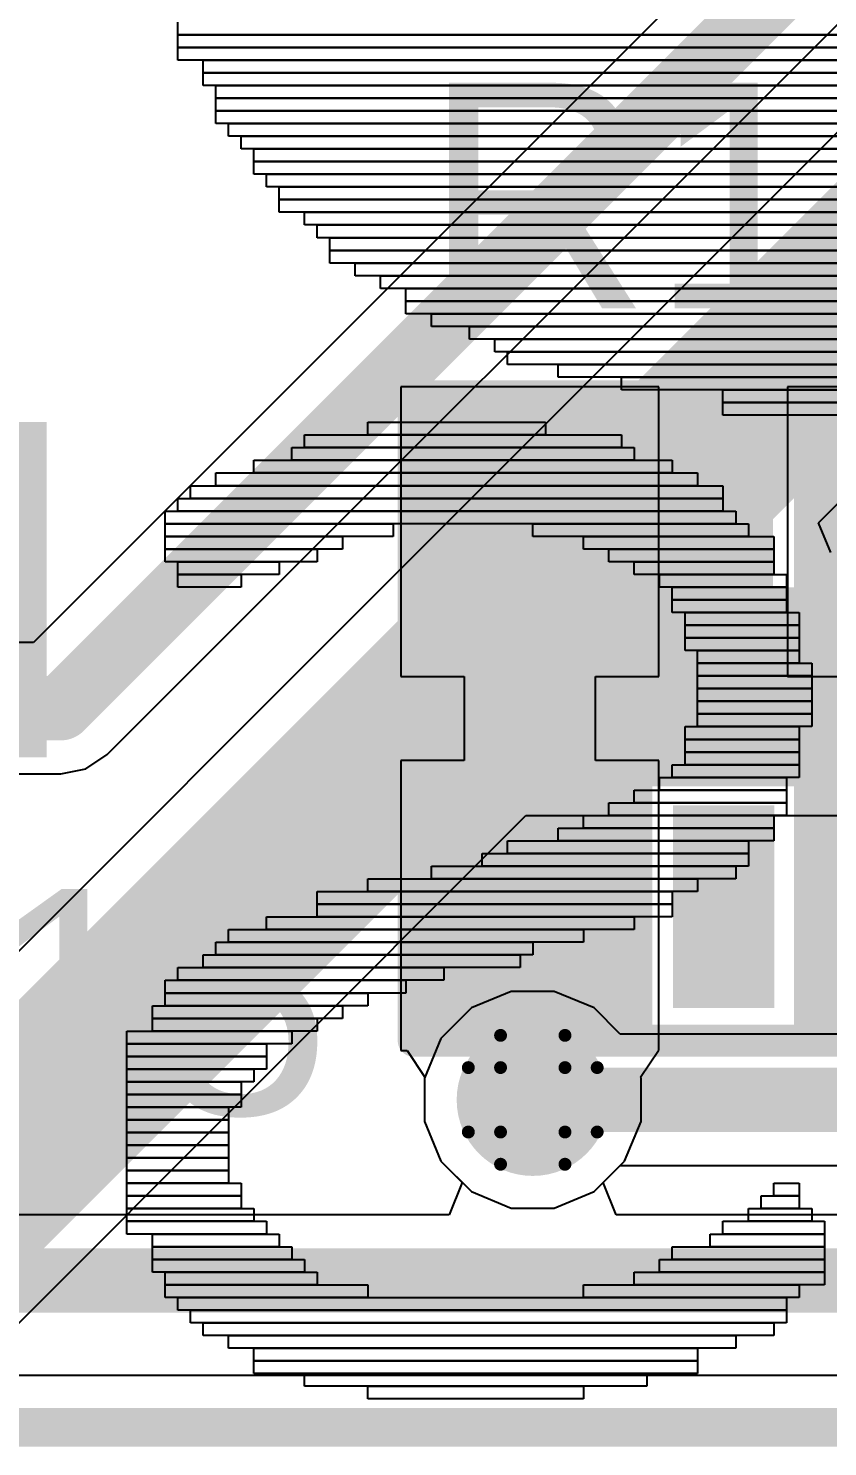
# Model space of a CAD drawing. Header units: inches. Extents: x -25 to 271, y -41 to 15.
# Drawn here: x 10.13 to 13.28, y -38.06 to -32.47 of the extents above; entities that cross this region are included whole.
import ezdxf

# ---------------------------------------------------------------- set-up
doc = ezdxf.new("R2010")
doc.units = ezdxf.units.IN
for name, color, linetype in [('Board_outline', 216, 'Continuous'), ('Bottom Layer', 5, 'Continuous'), ('Bottom Overlay', 54, 'Continuous'), ('Drill Drawing', 1, 'Continuous'), ('Top Glue Points', 56, 'Continuous'), ('Top Layer', 1, 'Continuous'), ('Top Overlay', 2, 'Continuous'), ('Top Paste', 8, 'Continuous'), ('Top Solder', 216, 'Continuous'), ('Via Holes', 16, 'Continuous')]:
    doc.layers.add(name, color=color, linetype=linetype)
doc.styles.add('Arial', font='', dxfattribs={"height": 0.2})
doc.styles.get('Arial').set_extended_font_data('Arial')

# ---------------------------------------------------------------- blocks, each defined once
blk = doc.blocks.new('RES_0603_20')
at = {"layer": 'Top Layer'}
for points in [[(-0.381, 0.4445), (-0.381, -0.4445), (-1.143, -0.4445), (-1.143, 0.4445)], [(1.143, 0.4445), (1.143, -0.4445), (0.381, -0.4445), (0.381, 0.4445)]]:
    blk.add_hatch(color=1, dxfattribs=at).paths.add_polyline_path(points)
at = {"layer": 'Top Paste'}
for points in [[(-0.381, 0.4445), (-0.381, -0.4445), (-1.143, -0.4445), (-1.143, 0.4445)], [(1.143, 0.4445), (1.143, -0.4445), (0.381, -0.4445), (0.381, 0.4445)]]:
    blk.add_hatch(color=8, dxfattribs=at).paths.add_polyline_path(points)
at = {"layer": 'Top Solder'}
for points in [[(-0.2794, 0.5461), (-0.2794, -0.5461), (-1.2446, -0.5461), (-1.2446, 0.5461)], [(1.2446, 0.5461), (1.2446, -0.5461), (0.2794, -0.5461), (0.2794, 0.5461)]]:
    blk.add_hatch(color=216, dxfattribs=at).paths.add_polyline_path(points)
at = {"layer": 'Top Overlay'}
for points in [[(-1.2192, -0.5334, 0.127, 0.127, 0), (-1.2192, 0.5334, 0.127, 0.127, 0)], [(-1.2192, 0.5334, 0.127, 0.127, 0), (1.2192, 0.5334, 0.127, 0.127, 0)], [(1.2192, -0.5334, 0.127, 0.127, 0), (1.2192, 0.5334, 0.127, 0.127, 0)], [(-1.2192, -0.5334, 0.127, 0.127, 0), (1.2192, -0.5334, 0.127, 0.127, 0)]]:
    blk.add_lwpolyline(points, format="xyseb", dxfattribs=at)
for points in [[(-1.25095, 0.5334, 0.0635, 0.0635, 1), (-1.18745, 0.5334, 0.0635, 0.0635, 1)], [(-1.25095, 0.5334, 0.0635, 0.0635, 1), (-1.18745, 0.5334, 0.0635, 0.0635, 1)], [(1.18745, 0.5334, 0.0635, 0.0635, 1), (1.25095, 0.5334, 0.0635, 0.0635, 1)], [(1.18745, 0.5334, 0.0635, 0.0635, 1), (1.25095, 0.5334, 0.0635, 0.0635, 1)], [(-1.25095, -0.5334, 0.0635, 0.0635, 1), (-1.18745, -0.5334, 0.0635, 0.0635, 1)], [(-1.25095, -0.5334, 0.0635, 0.0635, 1), (-1.18745, -0.5334, 0.0635, 0.0635, 1)], [(1.18745, -0.5334, 0.0635, 0.0635, 1), (1.25095, -0.5334, 0.0635, 0.0635, 1)], [(1.18745, -0.5334, 0.0635, 0.0635, 1), (1.25095, -0.5334, 0.0635, 0.0635, 1)]]:
    blk.add_lwpolyline(points, format="xyseb", close=True, dxfattribs=at)
blk = doc.blocks.new('LED_0603_67')
at = {"layer": 'Top Layer'}
for points in [[(-1, 0.5), (-0.5, 0.5), (-0.5, -0.5), (-1, -0.5)], [(0.5, 0.5), (1, 0.5), (1, -0.5), (0.5, -0.5)]]:
    blk.add_hatch(color=1, dxfattribs=at).paths.add_polyline_path(points)
at = {"layer": 'Top Overlay'}
blk.add_hatch(color=2, dxfattribs=at).paths.add_polyline_path([(1.1176, -0.6604), (1.7526, -0.6604), (1.7526, 0.6604), (1.1176, 0.6604)])
at = {"layer": 'Top Paste'}
for points in [[(-1, 0.5), (-0.5, 0.5), (-0.5, -0.5), (-1, -0.5)], [(0.5, 0.5), (1, 0.5), (1, -0.5), (0.5, -0.5)]]:
    blk.add_hatch(color=8, dxfattribs=at).paths.add_polyline_path(points)
at = {"layer": 'Top Solder'}
for points in [[(-1.1016, 0.6016), (-0.3984, 0.6016), (-0.3984, -0.6016), (-1.1016, -0.6016)], [(0.3984, 0.6016), (1.1016, 0.6016), (1.1016, -0.6016), (0.3984, -0.6016)]]:
    blk.add_hatch(color=216, dxfattribs=at).paths.add_polyline_path(points)
at = {"layer": 'Top Overlay'}
for points in [[(-1.1176, -0.6096, 0.127, 0.127, 0), (-1.1176, 0.6096, 0.127, 0.127, 0)], [(-1.1176, 0.6096, 0.127, 0.127, 0), (-0.4318, 0.6096, 0.127, 0.127, 0)], [(0.4318, 0.6096, 0.127, 0.127, 0), (1.1176, 0.6096, 0.127, 0.127, 0)], [(1.1176, -0.6096, 0.127, 0.127, 0), (1.1176, 0.6096, 0.127, 0.127, 0)], [(-1.1176, -0.6096, 0.127, 0.127, 0), (-0.4318, -0.6096, 0.127, 0.127, 0)], [(0.4318, -0.6096, 0.127, 0.127, 0), (1.1176, -0.6096, 0.127, 0.127, 0)]]:
    blk.add_lwpolyline(points, format="xyseb", dxfattribs=at)
for points in [[(-1.1494, 0.6096, 0.0635, 0.0635, 1), (-1.0858, 0.6096, 0.0635, 0.0635, 1)], [(-1.1494, 0.6096, 0.0635, 0.0635, 1), (-1.0858, 0.6096, 0.0635, 0.0635, 1)], [(-0.4636, 0.6096, 0.0635, 0.0635, 1), (-0.4001, 0.6096, 0.0635, 0.0635, 1)], [(0.4001, 0.6096, 0.0635, 0.0635, 1), (0.4636, 0.6096, 0.0635, 0.0635, 1)], [(1.0859, 0.6096, 0.0635, 0.0635, 1), (1.1494, 0.6096, 0.0635, 0.0635, 1)], [(1.0859, 0.6096, 0.0635, 0.0635, 1), (1.1494, 0.6096, 0.0635, 0.0635, 1)], [(-1.1494, -0.6096, 0.0635, 0.0635, 1), (-1.0858, -0.6096, 0.0635, 0.0635, 1)], [(-1.1494, -0.6096, 0.0635, 0.0635, 1), (-1.0858, -0.6096, 0.0635, 0.0635, 1)], [(-0.4636, -0.6096, 0.0635, 0.0635, 1), (-0.4001, -0.6096, 0.0635, 0.0635, 1)], [(0.4001, -0.6096, 0.0635, 0.0635, 1), (0.4636, -0.6096, 0.0635, 0.0635, 1)], [(1.0859, -0.6096, 0.0635, 0.0635, 1), (1.1494, -0.6096, 0.0635, 0.0635, 1)], [(1.0859, -0.6096, 0.0635, 0.0635, 1), (1.1494, -0.6096, 0.0635, 0.0635, 1)]]:
    blk.add_lwpolyline(points, format="xyseb", close=True, dxfattribs=at)
blk = doc.blocks.new('RES_0603_113')
at = {"layer": 'Top Layer'}
for points in [[(-0.381, 0.4445), (-0.381, -0.4445), (-1.143, -0.4445), (-1.143, 0.4445)], [(1.143, 0.4445), (1.143, -0.4445), (0.381, -0.4445), (0.381, 0.4445)]]:
    blk.add_hatch(color=1, dxfattribs=at).paths.add_polyline_path(points)
at = {"layer": 'Top Paste'}
for points in [[(-0.381, 0.4445), (-0.381, -0.4445), (-1.143, -0.4445), (-1.143, 0.4445)], [(1.143, 0.4445), (1.143, -0.4445), (0.381, -0.4445), (0.381, 0.4445)]]:
    blk.add_hatch(color=8, dxfattribs=at).paths.add_polyline_path(points)
at = {"layer": 'Top Solder'}
for points in [[(-0.2794, 0.5461), (-0.2794, -0.5461), (-1.2446, -0.5461), (-1.2446, 0.5461)], [(1.2446, 0.5461), (1.2446, -0.5461), (0.2794, -0.5461), (0.2794, 0.5461)]]:
    blk.add_hatch(color=216, dxfattribs=at).paths.add_polyline_path(points)
at = {"layer": 'Top Overlay'}
for points in [[(-1.2192, -0.5334, 0.127, 0.127, 0), (-1.2192, 0.5334, 0.127, 0.127, 0)], [(-1.2192, 0.5334, 0.127, 0.127, 0), (1.2192, 0.5334, 0.127, 0.127, 0)], [(1.2192, -0.5334, 0.127, 0.127, 0), (1.2192, 0.5334, 0.127, 0.127, 0)], [(-1.2192, -0.5334, 0.127, 0.127, 0), (1.2192, -0.5334, 0.127, 0.127, 0)]]:
    blk.add_lwpolyline(points, format="xyseb", dxfattribs=at)
for points in [[(-1.25095, 0.5334, 0.0635, 0.0635, 1), (-1.18745, 0.5334, 0.0635, 0.0635, 1)], [(-1.25095, 0.5334, 0.0635, 0.0635, 1), (-1.18745, 0.5334, 0.0635, 0.0635, 1)], [(1.18745, 0.5334, 0.0635, 0.0635, 1), (1.25095, 0.5334, 0.0635, 0.0635, 1)], [(1.18745, 0.5334, 0.0635, 0.0635, 1), (1.25095, 0.5334, 0.0635, 0.0635, 1)], [(-1.25095, -0.5334, 0.0635, 0.0635, 1), (-1.18745, -0.5334, 0.0635, 0.0635, 1)], [(-1.25095, -0.5334, 0.0635, 0.0635, 1), (-1.18745, -0.5334, 0.0635, 0.0635, 1)], [(1.18745, -0.5334, 0.0635, 0.0635, 1), (1.25095, -0.5334, 0.0635, 0.0635, 1)], [(1.18745, -0.5334, 0.0635, 0.0635, 1), (1.25095, -0.5334, 0.0635, 0.0635, 1)]]:
    blk.add_lwpolyline(points, format="xyseb", close=True, dxfattribs=at)

msp = doc.modelspace()

# ---------------------------------------------------------------- hatches: boundary and pattern name
at = {"layer": 'Bottom Layer'}
h = msp.add_hatch(color=5, dxfattribs=at)
edge = h.paths.add_edge_path()
edge.add_arc((12.1223, -36.6975), 0.3, 0, 360)
at = {"layer": 'Top Glue Points'}
for points in [[(12.6695, -34.0578), (12.6695, -34.8579), (13.0693, -34.8579), (13.0693, -34.0578)], [(12.6746, -35.5361), (12.6746, -36.3362), (13.0744, -36.3362), (13.0744, -35.5361)]]:
    msp.add_hatch(color=56, dxfattribs=at).paths.add_polyline_path(points)
at = {"layer": 'Top Layer'}
h = msp.add_hatch(color=1, dxfattribs=at)
edge = h.paths.add_edge_path()
edge.add_arc((12.1223, -36.6975), 0.3, 0, 360)
at = {"layer": 'Via Holes'}
h = msp.add_hatch(color=7, dxfattribs=at)
edge = h.paths.add_edge_path()
edge.add_arc((12.1223, -36.6975), 0.15, 0, 360)

# ---------------------------------------------------------------- linework, layer by layer
at = {"layer": 'Board_outline'}
msp.add_lwpolyline([(-16.5189, -37.9885, 0.1524, 0.1524, 0), (73.4812, -37.9885, 0.1524, 0.1524, 0)], format="xyseb", dxfattribs=at)
at = {"layer": 'Bottom Layer'}
for p, q in [((17.5896, -27.4594), (10.1543, -34.8946)), ((18.5239, -27.6828), (11.5147, -34.692)), ((10.4447, -35.3367), (18.0317, -27.7498)), ((13.2487, -34.423), (19.4081, -28.2636)), ((13.2973, -34.5403), (13.2487, -34.423)), ((11.5147, -34.692), (9.3711, -36.8356)), ((10.1543, -34.8946), (-5.3283, -34.8946)), ((10.3607, -35.3929), (10.4447, -35.3367)), ((-5.4356, -35.4126), (10.2616, -35.4126)), ((10.2616, -35.4126), (10.3607, -35.3929)), ((10.0141, -37.6576), (12.0955, -35.5762)), ((12.0955, -35.5762), (17.9643, -35.5762)), ((12.0373, -36.2705), (11.8804, -36.3355)), ((12.2072, -36.2705), (12.0373, -36.2705)), ((12.3642, -36.3355), (12.2072, -36.2705)), ((11.8804, -36.3355), (11.7603, -36.4556)), ((12.4672, -36.4385), (12.3642, -36.3355)), ((18.1005, -36.4385), (12.4672, -36.4385)), ((11.7603, -36.4556), (11.6953, -36.6126)), ((11.6953, -36.6126), (11.6953, -36.7824)), ((11.6953, -36.7824), (11.7603, -36.9394)), ((11.7603, -36.9394), (11.8804, -37.0595)), ((12.3642, -37.0595), (12.4672, -36.9565)), ((12.4672, -36.9565), (20.8934, -36.9565)), ((11.8804, -37.0595), (12.0373, -37.1245)), ((12.2072, -37.1245), (12.3642, -37.0595)), ((12.0373, -37.1245), (12.2072, -37.1245)), ((20.8141, -37.7846), (10.0667, -37.7846))]:
    msp.add_line(p, q, dxfattribs=at)
for points in [[(10.2616, -35.1536, 0.254, 0.254, 0), (17.8486, -27.5666, 0.254, 0.254, 0)], [(11.881, -35.0582, 0.762, 0.762, 0), (19.0419, -27.8973, 0.762, 0.762, 0)], [(9.5857, -37.3535, 0.762, 0.762, 0), (11.881, -35.0582, 0.762, 0.762, 0)], [(11.881, -35.0582, 0.762, 0.762, 0), (40.9514, -35.0582, 0.762, 0.762, 0)], [(-5.4356, -35.1536, 0.254, 0.254, 0), (10.2616, -35.1536, 0.254, 0.254, 0)], [(12.1223, -36.6975, 0.254, 0.254, 0), (47.5035, -36.6975, 0.254, 0.254, 0)]]:
    msp.add_lwpolyline(points, format="xyseb", dxfattribs=at)
for points in [[(11.6905, -35.0582, 0.381, 0.381, 1), (12.0715, -35.0582, 0.381, 0.381, 1)], [(11.6905, -35.0582, 0.381, 0.381, 1), (12.0715, -35.0582, 0.381, 0.381, 1)], [(11.6905, -35.0582, 0.381, 0.381, 1), (12.0715, -35.0582, 0.381, 0.381, 1)], [(10.1981, -35.1536, 0.127, 0.127, 1), (10.3251, -35.1536, 0.127, 0.127, 1)], [(10.1981, -35.1536, 0.127, 0.127, 1), (10.3251, -35.1536, 0.127, 0.127, 1)], [(12.0588, -36.6975, 0.127, 0.127, 1), (12.1858, -36.6975, 0.127, 0.127, 1)]]:
    msp.add_lwpolyline(points, format="xyseb", close=True, dxfattribs=at)
at = {"layer": 'Bottom Overlay'}
for p, q in [((10.7225, -32.4988), (10.7225, -32.4488)), ((15.9724, -32.4988), (10.7225, -32.4988)), ((10.7225, -32.5488), (10.7225, -32.4988)), ((10.7225, -32.4988), (15.9224, -32.4988)), ((15.9224, -32.5488), (10.7225, -32.5488)), ((10.7225, -32.5989), (10.7225, -32.5488)), ((10.7225, -32.5488), (15.9224, -32.5488)), ((15.9224, -32.5989), (10.7225, -32.5989)), ((10.8223, -32.6489), (10.8223, -32.5989)), ((10.8223, -32.5989), (15.9224, -32.5989)), ((15.9224, -32.6489), (10.8223, -32.6489)), ((10.8223, -32.6989), (10.8223, -32.6489)), ((10.8223, -32.6489), (15.8723, -32.6489)), ((15.8723, -32.6989), (10.8223, -32.6989)), ((10.8723, -32.749), (10.8723, -32.6989)), ((10.8723, -32.6989), (15.8723, -32.6989)), ((15.8723, -32.749), (10.8723, -32.749)), ((10.8723, -32.7988), (10.8723, -32.749)), ((10.8723, -32.749), (15.8723, -32.749)), ((10.8723, -32.8488), (10.8723, -32.7988)), ((10.8723, -32.7988), (15.7723, -32.7988)), ((15.8723, -32.7988), (10.8723, -32.7988)), ((15.7723, -32.8488), (10.8723, -32.8488)), ((10.9224, -32.8988), (10.9224, -32.8488)), ((10.9224, -32.8488), (15.7723, -32.8488)), ((15.7723, -32.8988), (10.9224, -32.8988)), ((10.9724, -32.9489), (10.9724, -32.8988)), ((10.9724, -32.8988), (15.7225, -32.8988)), ((15.7225, -32.9489), (10.9724, -32.9489)), ((11.0225, -32.9989), (11.0225, -32.9489)), ((11.0225, -32.9489), (15.7225, -32.9489)), ((15.7225, -32.9989), (11.0225, -32.9989)), ((11.0225, -33.049), (11.0225, -32.9989)), ((11.0225, -32.9989), (15.6724, -32.9989)), ((15.6724, -33.049), (11.0225, -33.049)), ((11.0725, -33.099), (11.0725, -33.049)), ((11.0725, -33.049), (15.6224, -33.049)), ((15.6224, -33.099), (11.0725, -33.099)), ((11.1223, -33.1488), (11.1223, -33.099)), ((11.1223, -33.099), (15.5724, -33.099)), ((15.5724, -33.1488), (11.1223, -33.1488)), ((11.1223, -33.1988), (11.1223, -33.1488)), ((11.1223, -33.1488), (15.5724, -33.1488)), ((15.5724, -33.1988), (11.1223, -33.1988)), ((11.2224, -33.2489), (11.2224, -33.1988)), ((11.2224, -33.1988), (15.5223, -33.1988)), ((15.5223, -33.2489), (11.2224, -33.2489)), ((11.2724, -33.2989), (11.2724, -33.2489)), ((11.2724, -33.2489), (15.4723, -33.2489)), ((15.4723, -33.2989), (11.2724, -33.2989)), ((11.3224, -33.3489), (11.3224, -33.2989)), ((11.3224, -33.2989), (15.3725, -33.2989)), ((11.3224, -33.399), (11.3224, -33.3489)), ((11.3224, -33.3489), (15.3725, -33.3489)), ((15.3725, -33.3489), (11.3224, -33.3489)), ((15.3725, -33.399), (11.3224, -33.399)), ((11.4225, -33.4488), (11.4225, -33.399)), ((11.4225, -33.399), (15.2724, -33.399)), ((15.2724, -33.4488), (11.4225, -33.4488)), ((11.5223, -33.4988), (11.5223, -33.4488)), ((11.5223, -33.4488), (15.1723, -33.4488)), ((15.1723, -33.4988), (11.5223, -33.4988)), ((11.6224, -33.5488), (11.6224, -33.4988)), ((11.6224, -33.4988), (15.1223, -33.4988)), ((11.6224, -33.5989), (11.6224, -33.5488)), ((11.6224, -33.5488), (15.0725, -33.5488)), ((15.1223, -33.5488), (11.6224, -33.5488)), ((15.0725, -33.5989), (11.6224, -33.5989)), ((11.7225, -33.6489), (11.7225, -33.5989)), ((11.7225, -33.5989), (14.9724, -33.5989)), ((14.9724, -33.6489), (11.7225, -33.6489)), ((11.8723, -33.6989), (11.8723, -33.6489)), ((11.8723, -33.6489), (14.8723, -33.6489)), ((14.8723, -33.6989), (11.8723, -33.6989)), ((11.9724, -33.749), (11.9724, -33.6989)), ((11.9724, -33.6989), (14.7225, -33.6989)), ((14.7225, -33.749), (11.9724, -33.749)), ((12.0225, -33.7988), (12.0225, -33.749)), ((12.0225, -33.749), (14.7225, -33.749)), ((14.7225, -33.7988), (12.0225, -33.7988)), ((12.2224, -33.8488), (12.2224, -33.7988)), ((12.2224, -33.7988), (14.5223, -33.7988)), ((14.5223, -33.8488), (12.2224, -33.8488)), ((12.4723, -33.8988), (12.4723, -33.8488)), ((12.4723, -33.8488), (14.2724, -33.8488)), ((14.2724, -33.8988), (12.4723, -33.8988)), ((12.8723, -33.9489), (12.8723, -33.8988)), ((12.8723, -33.8988), (13.9724, -33.8988)), ((13.9724, -33.9489), (12.8723, -33.9489)), ((12.8723, -33.9989), (12.8723, -33.9489)), ((12.8723, -33.9489), (13.8223, -33.9489)), ((11.4723, -34.0764), (11.4723, -34.0266)), ((11.4723, -34.0266), (12.1723, -34.0266)), ((12.1723, -34.0266), (12.1723, -34.0764)), ((13.8223, -33.9989), (12.8723, -33.9989)), ((11.2224, -34.1264), (11.2224, -34.0764)), ((11.2224, -34.0764), (12.4723, -34.0764)), ((12.1723, -34.0764), (11.4723, -34.0764)), ((12.4723, -34.0764), (12.4723, -34.1264)), ((11.1723, -34.1765), (11.1723, -34.1264)), ((11.1723, -34.1264), (12.5223, -34.1264)), ((12.4723, -34.1264), (11.2224, -34.1264)), ((12.5223, -34.1264), (12.5223, -34.1765)), ((11.0225, -34.2265), (11.0225, -34.1765)), ((11.0225, -34.1765), (12.6724, -34.1765)), ((12.5223, -34.1765), (11.1723, -34.1765)), ((12.6724, -34.1765), (12.6724, -34.2265)), ((10.8723, -34.2765), (10.8723, -34.2265)), ((10.8723, -34.2265), (12.7723, -34.2265)), ((12.6724, -34.2265), (11.0225, -34.2265)), ((12.7723, -34.2265), (12.7723, -34.2765)), ((10.7225, -34.3764), (10.7225, -34.3266)), ((10.7225, -34.3266), (12.8723, -34.3266)), ((10.7723, -34.3266), (10.7723, -34.2765)), ((10.7723, -34.2765), (12.8723, -34.2765)), ((12.8723, -34.3266), (10.7723, -34.3266)), ((12.7723, -34.2765), (10.8723, -34.2765)), ((12.8723, -34.2765), (12.8723, -34.3266)), ((12.8723, -34.3266), (12.8723, -34.3764)), ((10.6724, -34.4264), (10.6724, -34.3764)), ((10.6724, -34.3764), (12.9224, -34.3764)), ((12.8723, -34.3764), (10.7225, -34.3764)), ((12.9224, -34.3764), (12.9224, -34.4264)), ((10.6724, -34.4764), (10.6724, -34.4264)), ((10.6724, -34.4264), (11.5724, -34.4264)), ((12.9224, -34.4264), (10.6724, -34.4264)), ((11.5724, -34.4264), (11.5724, -34.4764)), ((12.1223, -34.4764), (12.1223, -34.4264)), ((12.1223, -34.4264), (12.9724, -34.4264)), ((12.9724, -34.4264), (12.9724, -34.4764)), ((11.5724, -34.4764), (10.6724, -34.4764)), ((10.6724, -34.5265), (10.6724, -34.4764)), ((10.6724, -34.4764), (11.3725, -34.4764)), ((11.3725, -34.4764), (11.3725, -34.5265)), ((12.9724, -34.4764), (12.1223, -34.4764)), ((12.3224, -34.5265), (12.3224, -34.4764)), ((12.3224, -34.4764), (13.0725, -34.4764)), ((13.0725, -34.4764), (13.0725, -34.5265)), ((11.3725, -34.5265), (10.6724, -34.5265)), ((10.6724, -34.5765), (10.6724, -34.5265)), ((10.6724, -34.5265), (11.2724, -34.5265)), ((11.2724, -34.5265), (11.2724, -34.5765)), ((13.0725, -34.5265), (12.3224, -34.5265)), ((12.4225, -34.5765), (12.4225, -34.5265)), ((12.4225, -34.5265), (13.0725, -34.5265)), ((13.0725, -34.5265), (13.0725, -34.5765)), ((11.2724, -34.5765), (10.6724, -34.5765)), ((10.7225, -34.6266), (10.7225, -34.5765)), ((10.7225, -34.5765), (11.1223, -34.5765)), ((11.1223, -34.5765), (11.1223, -34.6266)), ((13.0725, -34.5765), (12.4225, -34.5765)), ((12.5223, -34.6266), (12.5223, -34.5765)), ((12.5223, -34.5765), (13.0725, -34.5765)), ((13.0725, -34.5765), (13.0725, -34.6266)), ((11.1223, -34.6266), (10.7225, -34.6266)), ((10.7225, -34.6766), (10.7225, -34.6266)), ((10.7225, -34.6266), (10.9724, -34.6266)), ((10.9724, -34.6266), (10.9724, -34.6766)), ((13.0725, -34.6266), (12.5223, -34.6266)), ((12.6224, -34.6766), (12.6224, -34.6266)), ((12.6224, -34.6266), (13.1223, -34.6266)), ((13.1223, -34.6266), (13.1223, -34.6766)), ((10.9724, -34.6766), (10.7225, -34.6766)), ((13.1223, -34.6766), (12.6224, -34.6766)), ((12.6724, -34.7264), (12.6724, -34.6766)), ((12.6724, -34.6766), (13.1223, -34.6766)), ((13.1223, -34.6766), (13.1223, -34.7264)), ((13.1223, -34.7264), (12.6724, -34.7264)), ((12.6724, -34.7764), (12.6724, -34.7264)), ((12.6724, -34.7264), (13.1223, -34.7264)), ((13.1223, -34.7264), (13.1223, -34.7764)), ((13.1223, -34.7764), (12.6724, -34.7764)), ((12.7225, -34.8264), (12.7225, -34.7764)), ((12.7225, -34.7764), (13.1723, -34.7764)), ((12.7225, -34.8765), (12.7225, -34.8264)), ((12.7225, -34.8264), (13.1723, -34.8264)), ((13.1723, -34.8264), (12.7225, -34.8264)), ((13.1723, -34.7764), (13.1723, -34.8264)), ((13.1723, -34.8264), (13.1723, -34.8765)), ((13.1723, -34.8765), (12.7225, -34.8765)), ((12.7225, -34.9265), (12.7225, -34.8765)), ((12.7225, -34.8765), (13.1723, -34.8765)), ((13.1723, -34.8765), (13.1723, -34.9265)), ((13.1723, -34.9265), (12.7225, -34.9265)), ((12.7723, -34.9766), (12.7723, -34.9265)), ((12.7723, -34.9265), (13.1723, -34.9265)), ((13.1723, -34.9265), (13.1723, -34.9766)), ((13.1723, -34.9766), (12.7723, -34.9766)), ((12.7723, -35.0266), (12.7723, -34.9766)), ((12.7723, -34.9766), (13.2224, -34.9766)), ((13.2224, -34.9766), (13.2224, -35.0266)), ((13.2224, -35.0266), (12.7723, -35.0266)), ((12.7723, -35.0764), (12.7723, -35.0266)), ((12.7723, -35.0266), (13.2224, -35.0266)), ((13.2224, -35.0266), (13.2224, -35.0764)), ((13.2224, -35.0764), (12.7723, -35.0764)), ((12.7723, -35.1264), (12.7723, -35.0764)), ((12.7723, -35.0764), (13.2224, -35.0764)), ((13.2224, -35.0764), (13.2224, -35.1264)), ((13.2224, -35.1264), (12.7723, -35.1264)), ((12.7723, -35.1765), (12.7723, -35.1264)), ((12.7723, -35.1264), (13.2224, -35.1264)), ((13.2224, -35.1264), (13.2224, -35.1765)), ((13.2224, -35.1765), (12.7723, -35.1765)), ((12.7723, -35.2265), (12.7723, -35.1765)), ((12.7723, -35.1765), (13.2224, -35.1765)), ((13.2224, -35.1765), (13.2224, -35.2265)), ((12.7225, -35.2765), (12.7225, -35.2265)), ((12.7225, -35.2265), (13.1723, -35.2265)), ((13.1723, -35.2765), (12.7225, -35.2765)), ((12.7225, -35.3266), (12.7225, -35.2765)), ((12.7225, -35.2765), (13.1723, -35.2765)), ((13.2224, -35.2265), (12.7723, -35.2265)), ((13.1723, -35.2265), (13.1723, -35.2765)), ((13.1723, -35.2765), (13.1723, -35.3266)), ((13.1723, -35.3266), (12.7225, -35.3266)), ((12.7225, -35.3764), (12.7225, -35.3266)), ((12.7225, -35.3266), (13.1723, -35.3266)), ((13.1723, -35.3266), (13.1723, -35.3764)), ((12.6724, -35.4264), (12.6724, -35.3764)), ((12.6724, -35.3764), (13.1723, -35.3764)), ((13.1723, -35.3764), (12.7225, -35.3764)), ((13.1723, -35.3764), (13.1723, -35.4264)), ((12.6224, -35.4764), (12.6224, -35.4264)), ((12.6224, -35.4264), (13.1223, -35.4264)), ((13.1723, -35.4264), (12.6724, -35.4264)), ((13.1223, -35.4264), (13.1223, -35.4764)), ((12.5223, -35.5265), (12.5223, -35.4764)), ((12.5223, -35.4764), (13.1223, -35.4764)), ((13.1223, -35.4764), (12.6224, -35.4764)), ((13.1223, -35.4764), (13.1223, -35.5265)), ((12.4225, -35.5765), (12.4225, -35.5265)), ((12.4225, -35.5265), (13.1223, -35.5265)), ((13.1223, -35.5265), (12.5223, -35.5265)), ((13.1223, -35.5265), (13.1223, -35.5765)), ((12.3224, -35.6265), (12.3224, -35.5765)), ((12.3224, -35.5765), (13.0725, -35.5765)), ((13.1223, -35.5765), (12.4225, -35.5765)), ((13.0725, -35.5765), (13.0725, -35.6265)), ((12.2224, -35.6766), (12.2224, -35.6265)), ((12.2224, -35.6265), (13.0725, -35.6265)), ((13.0725, -35.6265), (12.3224, -35.6265)), ((13.0725, -35.6265), (13.0725, -35.6766)), ((12.0225, -35.7264), (12.0225, -35.6766)), ((12.0225, -35.6766), (12.9724, -35.6766)), ((13.0725, -35.6766), (12.2224, -35.6766)), ((12.9724, -35.6766), (12.9724, -35.7264)), ((11.7225, -35.8264), (11.7225, -35.7764)), ((11.7225, -35.7764), (12.9224, -35.7764)), ((11.9224, -35.7764), (11.9224, -35.7264)), ((11.9224, -35.7264), (12.9724, -35.7264)), ((12.9724, -35.7764), (11.9224, -35.7764)), ((12.9724, -35.7264), (12.0225, -35.7264)), ((12.9224, -35.7764), (12.9224, -35.8264)), ((12.9724, -35.7264), (12.9724, -35.7764)), ((11.4723, -35.8765), (11.4723, -35.8264)), ((11.4723, -35.8264), (12.7723, -35.8264)), ((12.9224, -35.8264), (11.7225, -35.8264)), ((12.7723, -35.8264), (12.7723, -35.8765)), ((11.2724, -35.9265), (11.2724, -35.8765)), ((11.2724, -35.8765), (12.6724, -35.8765)), ((12.7723, -35.8765), (11.4723, -35.8765)), ((12.6724, -35.8765), (12.6724, -35.9265)), ((11.2724, -35.9766), (11.2724, -35.9265)), ((11.2724, -35.9265), (12.6724, -35.9265)), ((12.6724, -35.9265), (11.2724, -35.9265)), ((12.6724, -35.9265), (12.6724, -35.9766)), ((11.0725, -36.0266), (11.0725, -35.9766)), ((11.0725, -35.9766), (12.5223, -35.9766)), ((12.6724, -35.9766), (11.2724, -35.9766)), ((12.5223, -35.9766), (12.5223, -36.0266)), ((10.9224, -36.0764), (10.9224, -36.0266)), ((10.9224, -36.0266), (12.3224, -36.0266)), ((12.5223, -36.0266), (11.0725, -36.0266)), ((12.3224, -36.0266), (12.3224, -36.0764)), ((10.8723, -36.1264), (10.8723, -36.0764)), ((10.8723, -36.0764), (12.1223, -36.0764)), ((12.3224, -36.0764), (10.9224, -36.0764)), ((12.1223, -36.0764), (12.1223, -36.1264)), ((10.8223, -36.1765), (10.8223, -36.1264)), ((10.8223, -36.1264), (12.0725, -36.1264)), ((12.1223, -36.1264), (10.8723, -36.1264)), ((12.0725, -36.1264), (12.0725, -36.1765)), ((10.6724, -36.2765), (10.6724, -36.2265)), ((10.6724, -36.2265), (11.6224, -36.2265)), ((10.7225, -36.2265), (10.7225, -36.1765)), ((10.7225, -36.1765), (11.7723, -36.1765)), ((11.7723, -36.2265), (10.7225, -36.2265)), ((12.0725, -36.1765), (10.8223, -36.1765)), ((11.6224, -36.2265), (11.6224, -36.2765)), ((11.7723, -36.1765), (11.7723, -36.2265)), ((11.6224, -36.2765), (10.6724, -36.2765)), ((10.6724, -36.3266), (10.6724, -36.2765)), ((10.6724, -36.2765), (11.4723, -36.2765)), ((11.4723, -36.2765), (11.4723, -36.3266)), ((10.6224, -36.3764), (10.6224, -36.3266)), ((10.6224, -36.3266), (11.3725, -36.3266)), ((11.4723, -36.3266), (10.6724, -36.3266)), ((11.3725, -36.3266), (11.3725, -36.3764)), ((11.3725, -36.3764), (10.6224, -36.3764)), ((10.6224, -36.4264), (10.6224, -36.3764)), ((10.6224, -36.3764), (11.2724, -36.3764)), ((11.2724, -36.3764), (11.2724, -36.4264)), ((10.5223, -36.4764), (10.5223, -36.4264)), ((10.5223, -36.4264), (11.1723, -36.4264)), ((11.2724, -36.4264), (10.6224, -36.4264)), ((11.1723, -36.4264), (11.1723, -36.4764)), ((11.1723, -36.4764), (10.5223, -36.4764)), ((10.5223, -36.5265), (10.5223, -36.4764)), ((10.5223, -36.4764), (11.0725, -36.4764)), ((11.0725, -36.4764), (11.0725, -36.5265)), ((11.0725, -36.5265), (10.5223, -36.5265)), ((10.5223, -36.5765), (10.5223, -36.5265)), ((10.5223, -36.5265), (11.0725, -36.5265)), ((11.0725, -36.5265), (11.0725, -36.5765)), ((10.5223, -36.6265), (10.5223, -36.5765)), ((10.5223, -36.5765), (11.0225, -36.5765)), ((11.0725, -36.5765), (10.5223, -36.5765)), ((11.0225, -36.5765), (11.0225, -36.6265)), ((11.0225, -36.6265), (10.5223, -36.6265)), ((10.5223, -36.6766), (10.5223, -36.6265)), ((10.5223, -36.6265), (10.9724, -36.6265)), ((10.9724, -36.6265), (10.9724, -36.6766)), ((10.9724, -36.6766), (10.5223, -36.6766)), ((10.5223, -36.7264), (10.5223, -36.6766)), ((10.5223, -36.6766), (10.9724, -36.6766)), ((10.9724, -36.7264), (10.5223, -36.7264)), ((10.5223, -36.7764), (10.5223, -36.7264)), ((10.5223, -36.7264), (10.9224, -36.7264)), ((10.9224, -36.7264), (10.9224, -36.7764)), ((10.9724, -36.6766), (10.9724, -36.7264)), ((10.9224, -36.7764), (10.5223, -36.7764)), ((10.5223, -36.8264), (10.5223, -36.7764)), ((10.5223, -36.7764), (10.9224, -36.7764)), ((10.9224, -36.7764), (10.9224, -36.8264)), ((10.9224, -36.8264), (10.5223, -36.8264)), ((10.5223, -36.8765), (10.5223, -36.8264)), ((10.5223, -36.8264), (10.9224, -36.8264)), ((10.9224, -36.8264), (10.9224, -36.8765)), ((10.9224, -36.8765), (10.5223, -36.8765)), ((10.5223, -36.9265), (10.5223, -36.8765)), ((10.5223, -36.8765), (10.9224, -36.8765)), ((10.9224, -36.8765), (10.9224, -36.9265)), ((10.9224, -36.9265), (10.5223, -36.9265)), ((10.5223, -36.9766), (10.5223, -36.9265)), ((10.5223, -36.9265), (10.9224, -36.9265)), ((10.9224, -36.9265), (10.9224, -36.9766)), ((10.5223, -37.0266), (10.5223, -36.9766)), ((10.5223, -36.9766), (10.9224, -36.9766)), ((10.9224, -36.9766), (10.5223, -36.9766)), ((10.9224, -36.9766), (10.9224, -37.0266)), ((10.5223, -37.0764), (10.5223, -37.0266)), ((10.5223, -37.0266), (10.9724, -37.0266)), ((10.9224, -37.0266), (10.5223, -37.0266)), ((10.9724, -37.0266), (10.9724, -37.0764)), ((13.0725, -37.0764), (13.0725, -37.0266)), ((13.0725, -37.0266), (13.1723, -37.0266)), ((13.1723, -37.0266), (13.1723, -37.0764)), ((10.9724, -37.0764), (10.5223, -37.0764)), ((10.5223, -37.1264), (10.5223, -37.0764)), ((10.5223, -37.0764), (10.9724, -37.0764)), ((10.9724, -37.0764), (10.9724, -37.1264)), ((13.0225, -37.1264), (13.0225, -37.0764)), ((13.0225, -37.0764), (13.1723, -37.0764)), ((13.1723, -37.0764), (13.0725, -37.0764)), ((13.1723, -37.0764), (13.1723, -37.1264)), ((10.9724, -37.1264), (10.5223, -37.1264)), ((10.5223, -37.1765), (10.5223, -37.1264)), ((10.5223, -37.1264), (11.0225, -37.1264)), ((11.0225, -37.1765), (10.5223, -37.1765)), ((10.5223, -37.2265), (10.5223, -37.1765)), ((10.5223, -37.1765), (11.0725, -37.1765)), ((11.0225, -37.1264), (11.0225, -37.1765)), ((11.0725, -37.1765), (11.0725, -37.2265)), ((12.8723, -37.2265), (12.8723, -37.1765)), ((12.8723, -37.1765), (13.2724, -37.1765)), ((12.9724, -37.1765), (12.9724, -37.1264)), ((12.9724, -37.1264), (13.2224, -37.1264)), ((13.2224, -37.1765), (12.9724, -37.1765)), ((13.1723, -37.1264), (13.0225, -37.1264)), ((13.2224, -37.1264), (13.2224, -37.1765)), ((13.2724, -37.1765), (13.2724, -37.2265)), ((11.0725, -37.2265), (10.5223, -37.2265)), ((10.6224, -37.2765), (10.6224, -37.2265)), ((10.6224, -37.2265), (11.1223, -37.2265)), ((11.1223, -37.2265), (11.1223, -37.2765)), ((12.8223, -37.2765), (12.8223, -37.2265)), ((12.8223, -37.2265), (13.2724, -37.2265)), ((13.2724, -37.2265), (12.8723, -37.2265)), ((13.2724, -37.2265), (13.2724, -37.2765)), ((11.1223, -37.2765), (10.6224, -37.2765)), ((10.6224, -37.3266), (10.6224, -37.2765)), ((10.6224, -37.2765), (11.1723, -37.2765)), ((11.1723, -37.2765), (11.1723, -37.3266)), ((12.6724, -37.3266), (12.6724, -37.2765)), ((12.6724, -37.2765), (13.2724, -37.2765)), ((13.2724, -37.2765), (12.8223, -37.2765)), ((13.2724, -37.2765), (13.2724, -37.3266)), ((11.1723, -37.3266), (10.6224, -37.3266)), ((10.6224, -37.3764), (10.6224, -37.3266)), ((10.6224, -37.3266), (11.2224, -37.3266)), ((11.2224, -37.3266), (11.2224, -37.3764)), ((12.6224, -37.3764), (12.6224, -37.3266)), ((12.6224, -37.3266), (13.2724, -37.3266)), ((13.2724, -37.3266), (12.6724, -37.3266)), ((13.2724, -37.3266), (13.2724, -37.3764)), ((11.2224, -37.3764), (10.6224, -37.3764)), ((10.6724, -37.4264), (10.6724, -37.3764)), ((10.6724, -37.3764), (11.2724, -37.3764)), ((11.2724, -37.3764), (11.2724, -37.4264)), ((12.5223, -37.4264), (12.5223, -37.3764)), ((12.5223, -37.3764), (13.2724, -37.3764)), ((13.2724, -37.3764), (12.6224, -37.3764)), ((13.2724, -37.3764), (13.2724, -37.4264)), ((11.2724, -37.4264), (10.6724, -37.4264)), ((10.6724, -37.4764), (10.6724, -37.4264)), ((10.6724, -37.4264), (11.4723, -37.4264)), ((11.4723, -37.4264), (11.4723, -37.4764)), ((12.3224, -37.4764), (12.3224, -37.4264)), ((12.3224, -37.4264), (13.1723, -37.4264)), ((13.2724, -37.4264), (12.5223, -37.4264)), ((13.1723, -37.4264), (13.1723, -37.4764)), ((11.4723, -37.4764), (10.6724, -37.4764)), ((10.7225, -37.5265), (10.7225, -37.4764)), ((10.7225, -37.4764), (13.1223, -37.4764)), ((13.1723, -37.4764), (12.3224, -37.4764)), ((13.1223, -37.4764), (13.1223, -37.5265)), ((13.1223, -37.5265), (10.7225, -37.5265)), ((10.7723, -37.5765), (10.7723, -37.5265)), ((10.7723, -37.5265), (13.1223, -37.5265)), ((13.1223, -37.5265), (13.1223, -37.5765)), ((13.1223, -37.5765), (10.7723, -37.5765)), ((10.8223, -37.6265), (10.8223, -37.5765)), ((10.8223, -37.5765), (13.0725, -37.5765)), ((13.0725, -37.6265), (10.8223, -37.6265)), ((10.9224, -37.6766), (10.9224, -37.6265)), ((10.9224, -37.6265), (12.9224, -37.6265)), ((12.9224, -37.6265), (12.9224, -37.6766)), ((13.0725, -37.5765), (13.0725, -37.6265)), ((12.9224, -37.6766), (10.9224, -37.6766)), ((11.0225, -37.7264), (11.0225, -37.6766)), ((11.0225, -37.6766), (12.7723, -37.6766)), ((12.7723, -37.6766), (12.7723, -37.7264)), ((12.7723, -37.7264), (11.0225, -37.7264)), ((11.0225, -37.7764), (11.0225, -37.7264)), ((11.0225, -37.7264), (12.7723, -37.7264)), ((12.7723, -37.7264), (12.7723, -37.7764)), ((12.7723, -37.7764), (11.0225, -37.7764)), ((11.2224, -37.8264), (11.2224, -37.7764)), ((11.2224, -37.7764), (12.5724, -37.7764)), ((12.5724, -37.7764), (12.5724, -37.8264)), ((12.5724, -37.8264), (11.2224, -37.8264)), ((11.4723, -37.8765), (11.4723, -37.8264)), ((11.4723, -37.8264), (12.3224, -37.8264)), ((12.3224, -37.8264), (12.3224, -37.8765)), ((12.3224, -37.8765), (11.4723, -37.8765))]:
    msp.add_line(p, q, dxfattribs=at)
at = {"layer": 'Drill Drawing'}
for points in [[(11.9953, -36.5705, 0.0508, 0.0508, 0), (11.9953, -36.4435, 0.0508, 0.0508, 0)], [(11.9953, -36.4435, 0.0508, 0.0508, 0), (12.2493, -36.4435, 0.0508, 0.0508, 0)], [(12.2493, -36.5705, 0.0508, 0.0508, 0), (12.2493, -36.4435, 0.0508, 0.0508, 0)], [(11.8683, -36.8245, 0.0508, 0.0508, 0), (11.8683, -36.5705, 0.0508, 0.0508, 0)], [(11.8683, -36.5705, 0.0508, 0.0508, 0), (11.9953, -36.5705, 0.0508, 0.0508, 0)], [(12.2493, -36.5705, 0.0508, 0.0508, 0), (12.3763, -36.5705, 0.0508, 0.0508, 0)], [(12.3763, -36.8245, 0.0508, 0.0508, 0), (12.3763, -36.5705, 0.0508, 0.0508, 0)], [(11.8683, -36.8245, 0.0508, 0.0508, 0), (11.9953, -36.8245, 0.0508, 0.0508, 0)], [(11.9953, -36.9515, 0.0508, 0.0508, 0), (11.9953, -36.8245, 0.0508, 0.0508, 0)], [(12.2493, -36.8245, 0.0508, 0.0508, 0), (12.3763, -36.8245, 0.0508, 0.0508, 0)], [(12.2493, -36.9515, 0.0508, 0.0508, 0), (12.2493, -36.8245, 0.0508, 0.0508, 0)], [(11.9953, -36.9515, 0.0508, 0.0508, 0), (12.2493, -36.9515, 0.0508, 0.0508, 0)]]:
    msp.add_lwpolyline(points, format="xyseb", dxfattribs=at)
for points in [[(11.9826, -36.4435, 0.0254, 0.0254, 1), (12.008, -36.4435, 0.0254, 0.0254, 1)], [(11.9826, -36.4435, 0.0254, 0.0254, 1), (12.008, -36.4435, 0.0254, 0.0254, 1)], [(12.2366, -36.4435, 0.0254, 0.0254, 1), (12.262, -36.4435, 0.0254, 0.0254, 1)], [(12.2366, -36.4435, 0.0254, 0.0254, 1), (12.262, -36.4435, 0.0254, 0.0254, 1)], [(11.8556, -36.5705, 0.0254, 0.0254, 1), (11.881, -36.5705, 0.0254, 0.0254, 1)], [(11.8556, -36.5705, 0.0254, 0.0254, 1), (11.881, -36.5705, 0.0254, 0.0254, 1)], [(11.9826, -36.5705, 0.0254, 0.0254, 1), (12.008, -36.5705, 0.0254, 0.0254, 1)], [(11.9826, -36.5705, 0.0254, 0.0254, 1), (12.008, -36.5705, 0.0254, 0.0254, 1)], [(12.2366, -36.5705, 0.0254, 0.0254, 1), (12.262, -36.5705, 0.0254, 0.0254, 1)], [(12.2366, -36.5705, 0.0254, 0.0254, 1), (12.262, -36.5705, 0.0254, 0.0254, 1)], [(12.3636, -36.5705, 0.0254, 0.0254, 1), (12.389, -36.5705, 0.0254, 0.0254, 1)], [(12.3636, -36.5705, 0.0254, 0.0254, 1), (12.389, -36.5705, 0.0254, 0.0254, 1)], [(11.8556, -36.8245, 0.0254, 0.0254, 1), (11.881, -36.8245, 0.0254, 0.0254, 1)], [(11.8556, -36.8245, 0.0254, 0.0254, 1), (11.881, -36.8245, 0.0254, 0.0254, 1)], [(11.9826, -36.8245, 0.0254, 0.0254, 1), (12.008, -36.8245, 0.0254, 0.0254, 1)], [(11.9826, -36.8245, 0.0254, 0.0254, 1), (12.008, -36.8245, 0.0254, 0.0254, 1)], [(12.2366, -36.8245, 0.0254, 0.0254, 1), (12.262, -36.8245, 0.0254, 0.0254, 1)], [(12.2366, -36.8245, 0.0254, 0.0254, 1), (12.262, -36.8245, 0.0254, 0.0254, 1)], [(12.3636, -36.8245, 0.0254, 0.0254, 1), (12.389, -36.8245, 0.0254, 0.0254, 1)], [(12.3636, -36.8245, 0.0254, 0.0254, 1), (12.389, -36.8245, 0.0254, 0.0254, 1)], [(11.9826, -36.9515, 0.0254, 0.0254, 1), (12.008, -36.9515, 0.0254, 0.0254, 1)], [(11.9826, -36.9515, 0.0254, 0.0254, 1), (12.008, -36.9515, 0.0254, 0.0254, 1)], [(12.2366, -36.9515, 0.0254, 0.0254, 1), (12.262, -36.9515, 0.0254, 0.0254, 1)], [(12.2366, -36.9515, 0.0254, 0.0254, 1), (12.262, -36.9515, 0.0254, 0.0254, 1)]]:
    msp.add_lwpolyline(points, format="xyseb", close=True, dxfattribs=at)
at = {"layer": 'Top Layer'}
for p, q in [((12.6187, -33.8864), (11.6027, -33.8864)), ((11.6027, -33.8864), (11.6027, -35.0294)), ((12.6187, -35.0294), (12.6187, -33.8864)), ((14.1427, -33.8864), (13.1267, -33.8864)), ((13.1267, -33.8864), (13.1267, -35.0294)), ((11.6027, -35.0294), (11.8517, -35.0294)), ((11.8517, -35.0294), (11.8517, -35.3596)), ((12.3697, -35.3596), (12.3697, -35.0294)), ((12.3697, -35.0294), (12.6187, -35.0294)), ((13.1267, -35.0294), (14.1427, -35.0294)), ((11.8517, -35.3596), (11.6027, -35.3596)), ((11.6027, -35.3596), (11.6027, -36.5026)), ((12.6187, -35.3596), (12.3697, -35.3596)), ((12.6187, -36.5026), (12.6187, -35.3596)), ((11.6027, -36.5026), (11.6265, -36.5026)), ((11.6265, -36.5026), (11.6971, -36.6082)), ((12.5475, -36.6082), (12.618, -36.5026)), ((12.618, -36.5026), (12.6187, -36.5026)), ((11.6971, -36.6082), (11.6953, -36.6126)), ((11.6953, -36.6126), (11.6953, -36.7824)), ((12.5493, -36.6126), (12.5475, -36.6082)), ((12.5493, -36.7824), (12.5493, -36.6126)), ((11.6953, -36.7824), (11.7603, -36.9394)), ((12.4843, -36.9394), (12.5493, -36.7824)), ((11.7603, -36.9394), (11.8443, -37.0234)), ((12.4002, -37.0234), (12.4843, -36.9394)), ((11.8443, -37.0234), (11.7933, -37.1504)), ((12.4513, -37.1504), (12.4002, -37.0234)), ((11.7933, -37.1504), (-11.3077, -37.1504)), ((20.8774, -37.1504), (12.4513, -37.1504))]:
    msp.add_line(p, q, dxfattribs=at)
for points in [[(12.1107, -35.9311, 0.254, 0.254, 0), (12.1107, -34.4579, 0.254, 0.254, 0)], [(12.1107, -35.9311, 0.254, 0.254, 0), (12.1223, -35.9427, 0.254, 0.254, 0)], [(12.1107, -36.6975, 0.254, 0.254, 0), (12.1107, -35.9427, 0.254, 0.254, 0)], [(-11.415, -37.4094, 0.254, 0.254, 0), (21.2223, -37.4094, 0.254, 0.254, 0)]]:
    msp.add_lwpolyline(points, format="xyseb", dxfattribs=at)
for points in [[(12.0472, -34.4579, 0.127, 0.127, 1), (12.1742, -34.4579, 0.127, 0.127, 1)], [(12.0472, -35.9311, 0.127, 0.127, 1), (12.1742, -35.9311, 0.127, 0.127, 1)], [(12.0472, -35.9311, 0.127, 0.127, 1), (12.1742, -35.9311, 0.127, 0.127, 1)], [(12.0472, -35.9427, 0.127, 0.127, 1), (12.1742, -35.9427, 0.127, 0.127, 1)], [(12.0588, -35.9427, 0.127, 0.127, 1), (12.1858, -35.9427, 0.127, 0.127, 1)], [(12.0472, -36.6975, 0.127, 0.127, 1), (12.1742, -36.6975, 0.127, 0.127, 1)]]:
    msp.add_lwpolyline(points, format="xyseb", close=True, dxfattribs=at)

# ---------------------------------------------------------------- block references
for name, p in [('RES_0603_113', (12.8727, -34.4579)), ('LED_0603_67', (8.4531, -34.6865)), ('RES_0603_20', (12.8727, -35.9311))]:
    msp.add_blockref(name, p)

# ---------------------------------------------------------------- texts
at = {"layer": 'Top Overlay', "style": 'Arial'}
for s, p in [('R13', (11.6898, -33.5771)), ('R15', (9.047, -36.7552))]:
    msp.add_text(s, height=0.889, dxfattribs=at).set_placement(p)

doc.saveas('drawing.dxf')
